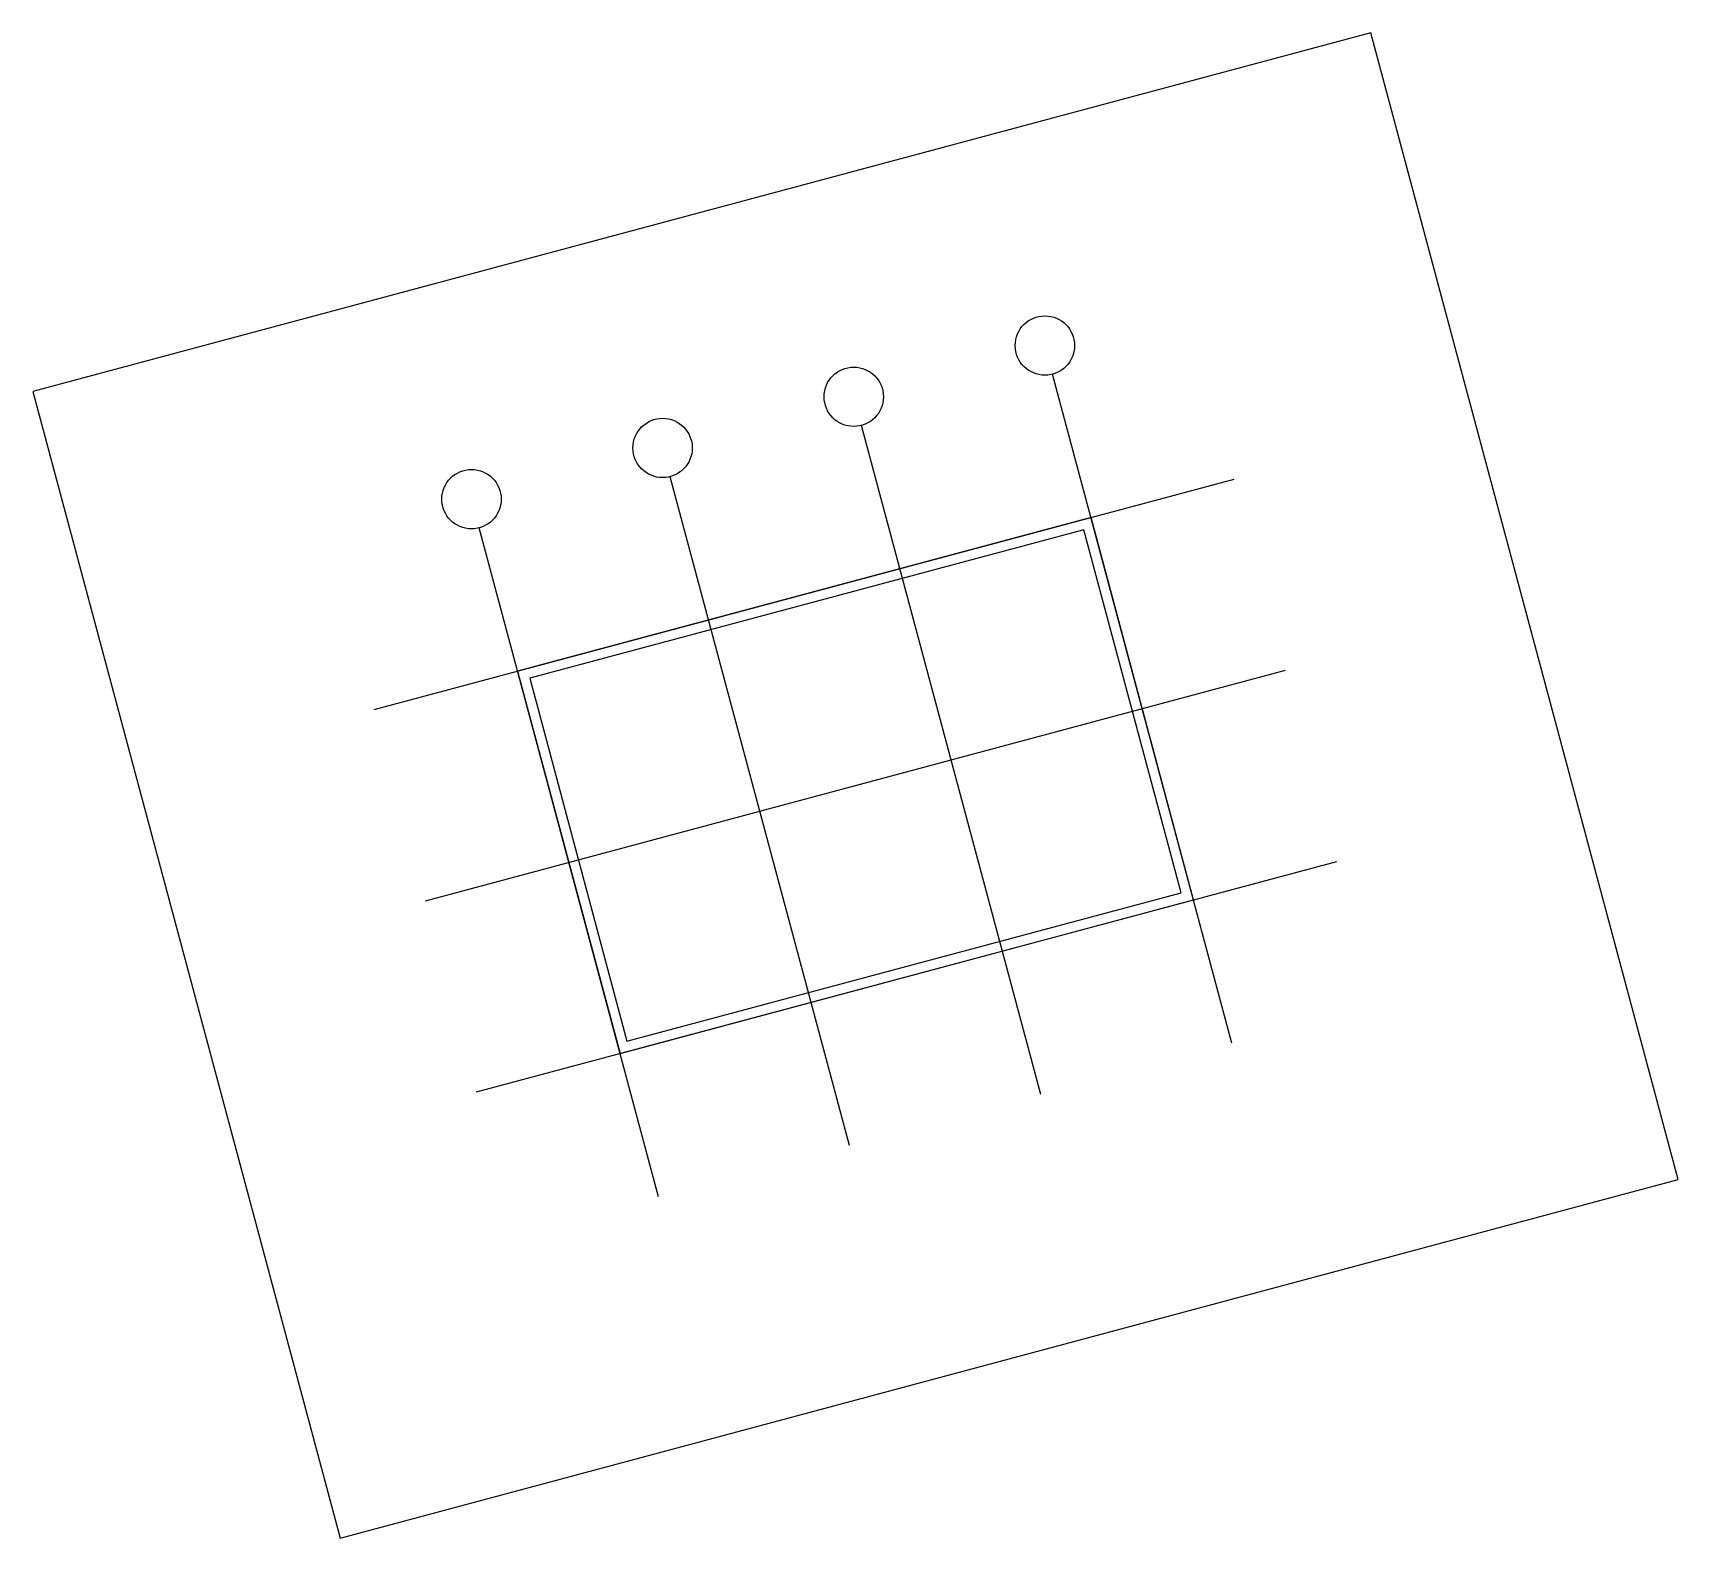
# Model space of a CAD drawing. Header units: millimetres. Extents: x 279488131 to 279521389, y 8660990202 to 8661020631.
import ezdxf

# ---------------------------------------------------------------- set-up
doc = ezdxf.new("R2010")
doc.units = ezdxf.units.MM
for name, color, linetype, lineweight, plot in [('EJES', 3, 'Continuous', 0, False), ('LOTE', 4, 'Continuous', 0, False), ('MUROS', 1, 'Continuous', 0, False)]:
    doc.layers.add(name, color=color, linetype=linetype, lineweight=lineweight, plot=plot)

msp = doc.modelspace()

# ---------------------------------------------------------------- linework, layer by layer
at = {"layer": 'EJES'}
for p, q in [((279512368, 8661000208), (279508744, 8661013731)), ((279508504, 8660999173), (279504880, 8661012696)), ((279495032, 8661006951), (279512418, 8661011610)), ((279504640, 8660998137), (279501017, 8661011660)), ((279500776, 8660997102), (279497153, 8661010625)), ((279496067, 8661003087), (279513454, 8661007746)), ((279497102, 8660999224), (279514489, 8661003882))]:
    msp.add_line(p, q, dxfattribs=at)
for centre in [(279508589, 8661014311), (279504725, 8661013275), (279500861, 8661012240), (279496998, 8661011205)]:
    msp.add_circle(centre, 600, dxfattribs=at)
at = {"layer": 'LOTE'}
msp.add_lwpolyline([(279494343, 8660990202), (279521389, 8660997449), (279515177, 8661020631), (279488131, 8661013384)], close=True, dxfattribs=at)
at = {"layer": 'MUROS'}
for points in [[(279500000, 8661000000), (279511591, 8661003106), (279509521, 8661010833), (279497929, 8661007727)], [(279500141, 8661000245), (279511346, 8661003247), (279509379, 8661010588), (279498174, 8661007586)]]:
    msp.add_lwpolyline(points, close=True, dxfattribs=at)

doc.saveas('drawing.dxf')
